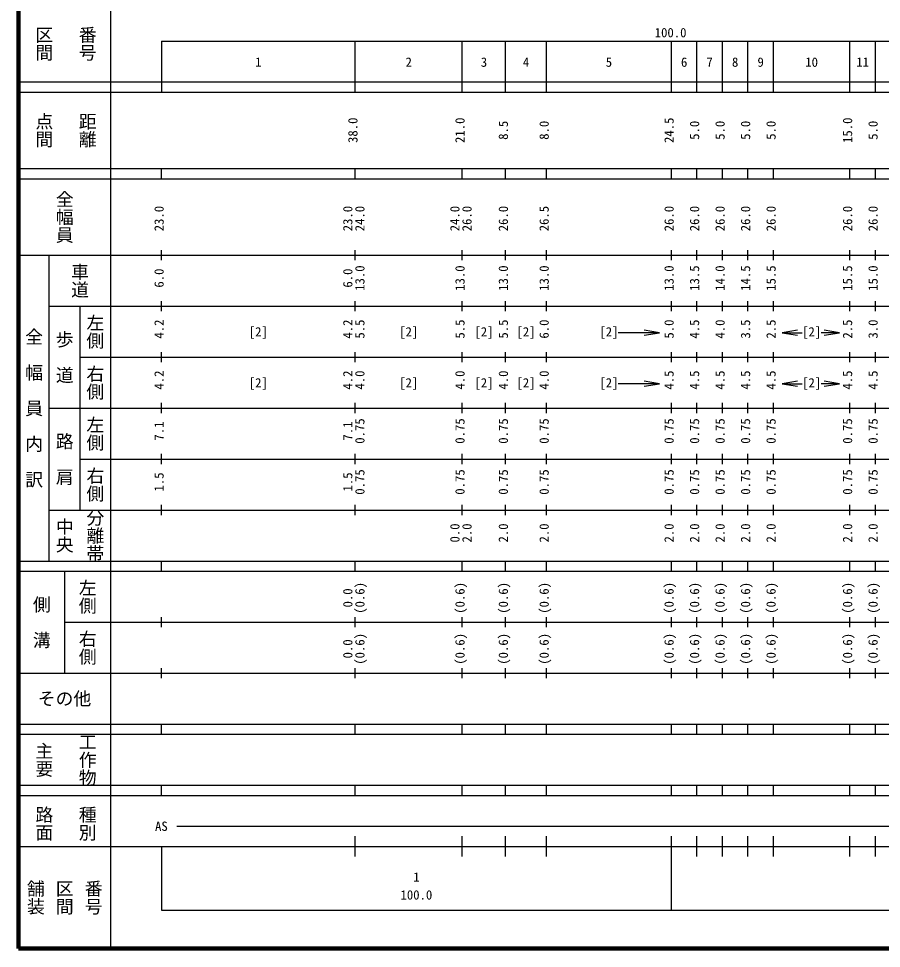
# Model space of a CAD drawing. Units: millimetres on the paper, enlarged 1000 times. Extents: x 40000 to 680000, y 20000 to 380000.
# Drawn here: x 40000 to 209177, y 20000 to 202409 of the extents above; entities that cross this region are included whole.
import ezdxf
from ezdxf.enums import TextEntityAlignment as Align

# ---------------------------------------------------------------- set-up
doc = ezdxf.new("R2010")
doc.units = ezdxf.units.MM
doc.header["$LTSCALE"] = 1000
doc.layers.add('M-TTL', color=2, linetype='Continuous', lineweight=140)
doc.layers.add('M-TTL-BAND', color=7, linetype='Continuous', lineweight=25)
doc.styles.add('@ＭＳ ゴシック', font='')
doc.styles.add('ＭＳ ゴシック', font='')
doc.styles.get('@ＭＳ ゴシック').set_extended_font_data('@MS Gothic')
doc.styles.get('ＭＳ ゴシック').set_extended_font_data('MS Gothic')

# ---------------------------------------------------------------- blocks, each defined once
blk = doc.blocks.new('open_arrow')
at = {"color": 0, "linetype": 'Continuous', "lineweight": -2}
blk.add_lwpolyline([(7.5, 1.25), (0, 0), (7.5, -1.25)], dxfattribs=at)

msp = doc.modelspace()

# ---------------------------------------------------------------- linework, layer by layer
at = {"layer": 'M-TTL'}
for p, q in [((40000, 380000), (40000, 20000)), ((40000, 20000), (680000, 20000))]:
    msp.add_line(p, q, dxfattribs=at)
at = {"layer": 'M-TTL-BAND'}
for p, q in [((58000, 370000), (58000, 20000)), ((68000, 198000), (579000, 198000)), ((68000, 198000), (68000, 188000)), ((106000, 188000), (106000, 198000)), ((127000, 188000), (127000, 198000)), ((135500, 188000), (135500, 198000)), ((143500, 188000), (143500, 198000)), ((168000, 188000), (168000, 198000)), ((173000, 188000), (173000, 198000)), ((178000, 188000), (178000, 198000)), ((183000, 188000), (183000, 198000)), ((188000, 188000), (188000, 198000)), ((203000, 188000), (203000, 198000)), ((208000, 188000), (208000, 198000)), ((40000, 190000), (579000, 190000)), ((40000, 188000), (579000, 188000)), ((40000, 173000), (579000, 173000)), ((68000, 171000), (68000, 173000)), ((106000, 171000), (106000, 173000)), ((127000, 171000), (127000, 173000)), ((135500, 171000), (135500, 173000)), ((143500, 171000), (143500, 173000)), ((168000, 171000), (168000, 173000)), ((173000, 171000), (173000, 173000)), ((178000, 171000), (178000, 173000)), ((183000, 171000), (183000, 173000)), ((188000, 171000), (188000, 173000)), ((203000, 171000), (203000, 173000)), ((208000, 171000), (208000, 173000)), ((40000, 171000), (579000, 171000)), ((68000, 155000), (68000, 157000)), ((106000, 155000), (106000, 157000)), ((127000, 155000), (127000, 157000)), ((135500, 155000), (135500, 157000)), ((143500, 155000), (143500, 157000)), ((168000, 155000), (168000, 157000)), ((173000, 155000), (173000, 157000)), ((178000, 155000), (178000, 157000)), ((183000, 155000), (183000, 157000)), ((188000, 155000), (188000, 157000)), ((203000, 155000), (203000, 157000)), ((208000, 155000), (208000, 157000)), ((40000, 156000), (579000, 156000)), ((46000, 96000), (46000, 156000)), ((46000, 146000), (579000, 146000)), ((52000, 146000), (52000, 106000)), ((68000, 145000), (68000, 147000)), ((106000, 145000), (106000, 147000)), ((127000, 145000), (127000, 147000)), ((135500, 145000), (135500, 147000)), ((143500, 145000), (143500, 147000)), ((168000, 145000), (168000, 147000)), ((173000, 145000), (173000, 147000)), ((178000, 145000), (178000, 147000)), ((183000, 145000), (183000, 147000)), ((188000, 145000), (188000, 147000)), ((203000, 145000), (203000, 147000)), ((208000, 145000), (208000, 147000)), ((165646, 140776), (157546, 140776)), ((189726, 140776), (193637, 140776)), ((200969, 140776), (197338, 140776)), ((68000, 135000), (68000, 137000)), ((106000, 135000), (106000, 137000)), ((127000, 135000), (127000, 137000)), ((135500, 135000), (135500, 137000)), ((143500, 135000), (143500, 137000)), ((168000, 135000), (168000, 137000)), ((173000, 135000), (173000, 137000)), ((178000, 135000), (178000, 137000)), ((183000, 135000), (183000, 137000)), ((188000, 135000), (188000, 137000)), ((203000, 135000), (203000, 137000)), ((208000, 135000), (208000, 137000)), ((52000, 136000), (579000, 136000)), ((165646, 130776), (157546, 130776)), ((189726, 130776), (193637, 130776)), ((200969, 130776), (197338, 130776)), ((46000, 126000), (579000, 126000)), ((68000, 125000), (68000, 127000)), ((106000, 125000), (106000, 127000)), ((127000, 125000), (127000, 127000)), ((135500, 125000), (135500, 127000)), ((143500, 125000), (143500, 127000)), ((168000, 125000), (168000, 127000)), ((173000, 125000), (173000, 127000)), ((178000, 125000), (178000, 127000)), ((183000, 125000), (183000, 127000)), ((188000, 125000), (188000, 127000)), ((203000, 125000), (203000, 127000)), ((208000, 125000), (208000, 127000)), ((68000, 115000), (68000, 117000)), ((106000, 115000), (106000, 117000)), ((127000, 115000), (127000, 117000)), ((135500, 115000), (135500, 117000)), ((143500, 115000), (143500, 117000)), ((168000, 115000), (168000, 117000)), ((173000, 115000), (173000, 117000)), ((178000, 115000), (178000, 117000)), ((183000, 115000), (183000, 117000)), ((188000, 115000), (188000, 117000)), ((203000, 115000), (203000, 117000)), ((208000, 115000), (208000, 117000)), ((52000, 116000), (579000, 116000)), ((46000, 106000), (579000, 106000)), ((68000, 105000), (68000, 107000)), ((106000, 105000), (106000, 107000)), ((127000, 105000), (127000, 107000)), ((135500, 105000), (135500, 107000)), ((143500, 105000), (143500, 107000)), ((168000, 105000), (168000, 107000)), ((173000, 105000), (173000, 107000)), ((178000, 105000), (178000, 107000)), ((183000, 105000), (183000, 107000)), ((188000, 105000), (188000, 107000)), ((203000, 105000), (203000, 107000)), ((208000, 105000), (208000, 107000)), ((40000, 96000), (579000, 96000)), ((68000, 94000), (68000, 96000)), ((106000, 94000), (106000, 96000)), ((127000, 94000), (127000, 96000)), ((135500, 94000), (135500, 96000)), ((143500, 94000), (143500, 96000)), ((168000, 94000), (168000, 96000)), ((173000, 94000), (173000, 96000)), ((178000, 94000), (178000, 96000)), ((183000, 94000), (183000, 96000)), ((188000, 94000), (188000, 96000)), ((203000, 94000), (203000, 96000)), ((208000, 94000), (208000, 96000)), ((40000, 94000), (579000, 94000)), ((49000, 94000), (49000, 74000)), ((49000, 84000), (579000, 84000)), ((68000, 83000), (68000, 85000)), ((106000, 83000), (106000, 85000)), ((127000, 83000), (127000, 85000)), ((135500, 83000), (135500, 85000)), ((143500, 83000), (143500, 85000)), ((168000, 83000), (168000, 85000)), ((173000, 83000), (173000, 85000)), ((178000, 83000), (178000, 85000)), ((183000, 83000), (183000, 85000)), ((188000, 83000), (188000, 85000)), ((203000, 83000), (203000, 85000)), ((208000, 83000), (208000, 85000)), ((68000, 73000), (68000, 75000)), ((106000, 73000), (106000, 75000)), ((127000, 73000), (127000, 75000)), ((135500, 73000), (135500, 75000)), ((143500, 73000), (143500, 75000)), ((168000, 73000), (168000, 75000)), ((173000, 73000), (173000, 75000)), ((178000, 73000), (178000, 75000)), ((183000, 73000), (183000, 75000)), ((188000, 73000), (188000, 75000)), ((203000, 73000), (203000, 75000)), ((208000, 73000), (208000, 75000)), ((40000, 74000), (579000, 74000)), ((40000, 64000), (579000, 64000)), ((68000, 62000), (68000, 64000)), ((106000, 62000), (106000, 64000)), ((127000, 62000), (127000, 64000)), ((135500, 62000), (135500, 64000)), ((143500, 62000), (143500, 64000)), ((168000, 62000), (168000, 64000)), ((173000, 62000), (173000, 64000)), ((178000, 62000), (178000, 64000)), ((183000, 62000), (183000, 64000)), ((188000, 62000), (188000, 64000)), ((203000, 62000), (203000, 64000)), ((208000, 62000), (208000, 64000)), ((40000, 62000), (579000, 62000)), ((40000, 52000), (579000, 52000)), ((68000, 50000), (68000, 52000)), ((106000, 50000), (106000, 52000)), ((127000, 50000), (127000, 52000)), ((135500, 50000), (135500, 52000)), ((143500, 50000), (143500, 52000)), ((168000, 50000), (168000, 52000)), ((173000, 50000), (173000, 52000)), ((178000, 50000), (178000, 52000)), ((183000, 50000), (183000, 52000)), ((188000, 50000), (188000, 52000)), ((203000, 50000), (203000, 52000)), ((208000, 50000), (208000, 52000)), ((40000, 50000), (579000, 50000)), ((71000, 44000), (445000, 44000)), ((106000, 38000), (106000, 42000)), ((127000, 38000), (127000, 42000)), ((135500, 38000), (135500, 42000)), ((143500, 38000), (143500, 42000)), ((168000, 27500), (168000, 42000)), ((173000, 38000), (173000, 42000)), ((178000, 38000), (178000, 42000)), ((183000, 38000), (183000, 42000)), ((188000, 38000), (188000, 42000)), ((203000, 38000), (203000, 42000)), ((208000, 38000), (208000, 42000)), ((40000, 40000), (579000, 40000)), ((68000, 40000), (68000, 27500)), ((68000, 27500), (579000, 27500))]:
    msp.add_line(p, q, dxfattribs=at)

# ---------------------------------------------------------------- block references
at = {"layer": 'M-TTL-BAND', "xscale": 400, "yscale": 400, "rotation": 180}
for p in [(165646, 140776), (200969, 140776), (165646, 130776), (200969, 130776)]:
    msp.add_blockref('open_arrow', p, dxfattribs=at)
at = {"layer": 'M-TTL-BAND', "xscale": 400, "yscale": 400}
for p in [(189726, 140776), (189726, 130776)]:
    msp.add_blockref('open_arrow', p, dxfattribs=at)

# ---------------------------------------------------------------- texts
at = {"layer": 'M-TTL-BAND', "style": '@ＭＳ ゴシック'}
for s, p in [('番号', (53500, 197500)), ('区間', (45000, 197500)), ('点間', (45000, 180500)), ('距離', (53500, 180500)), ('全幅員', (49000, 163500)), ('車道', (52000, 151000)), ('左側', (55000, 141000)), ('全\u3000幅\u3000員\u3000内\u3000訳', (43000, 126000)), ('歩\u3000道', (49000, 136000)), ('右側', (55000, 131000)), ('左側', (55000, 121000)), ('路\u3000肩', (49000, 116000)), ('右側', (55000, 111000)), ('分離帯', (55000, 101000)), ('中央', (49000, 101000)), ('左側', (53500, 89000)), ('側\u3000溝', (44500, 84000)), ('右側', (53500, 79000)), ('主要', (45000, 57000)), ('工作物', (53500, 57000)), ('路面', (45000, 44500)), ('種別', (53500, 44500)), ('舗装', (43333, 30000)), ('区間', (49000, 30000)), ('番号', (54667, 30000))]:
    msp.add_text(s, height=2566, rotation=270, dxfattribs=at).set_placement(p, align=Align.MIDDLE_CENTER)
at = {"layer": 'M-TTL-BAND', "style": 'ＭＳ ゴシック'}
for s, p in [('100.0', (167844, 198195)), ('1', (87000, 192405)), ('2', (116500, 192405)), ('3', (131250, 192405)), ('4', (139500, 192405)), ('5', (155750, 192405)), ('6', (170500, 192405)), ('7', (175500, 192405)), ('8', (180500, 192405)), ('9', (185500, 192405)), ('10', (195500, 192405)), ('11', (205500, 192405)), ('[2]', (87000, 139500)), ('[2]', (116500, 139500)), ('[2]', (131250, 139500)), ('[2]', (139500, 139500)), ('[2]', (155750, 139500)), ('[2]', (195500, 139500)), ('[2]', (87000, 129500)), ('[2]', (116500, 129500)), ('[2]', (131250, 129500)), ('[2]', (139500, 129500)), ('[2]', (155750, 129500)), ('[2]', (195500, 129500)), ('AS', (68000, 42500)), ('1', (118000, 32523)), ('100.0', (118000, 29033))]:
    msp.add_text(s, height=1833, dxfattribs=at).set_placement(p, align=Align.BOTTOM_CENTER)
for s, p in [('38.0', (107000, 180500)), ('21.0', (128000, 180500)), ('24.5', (169000, 180500)), ('15.0', (204000, 180500)), ('8.5', (136500, 180500)), ('8.0', (144500, 180500)), ('5.0', (174000, 180500)), ('5.0', (179000, 180500)), ('5.0', (184000, 180500)), ('5.0', (189000, 180500)), ('5.0', (209000, 180500)), ('23.0', (69000, 163174)), ('23.0', (106000, 163174)), ('24.0', (108370, 163174)), ('24.0', (127000, 163174)), ('26.0', (129370, 163174)), ('26.0', (136500, 163174)), ('26.5', (144500, 163174)), ('26.0', (169000, 163174)), ('26.0', (174000, 163174)), ('26.0', (179000, 163174)), ('26.0', (184000, 163174)), ('26.0', (189000, 163174)), ('26.0', (204000, 163174)), ('26.0', (209000, 163174)), ('6.0', (69000, 151500)), ('6.0', (106000, 151500)), ('13.0', (108370, 151500)), ('13.0', (128000, 151500)), ('13.0', (136500, 151500)), ('13.0', (144500, 151500)), ('13.0', (169000, 151500)), ('13.5', (174000, 151500)), ('14.0', (179000, 151500)), ('14.5', (184000, 151500)), ('15.5', (189000, 151500)), ('15.5', (204000, 151500)), ('15.0', (209000, 151500)), ('4.2', (69000, 141500)), ('4.2', (106000, 141500)), ('5.5', (108370, 141500)), ('5.5', (128000, 141500)), ('5.5', (136500, 141500)), ('6.0', (144500, 141500)), ('5.0', (169000, 141500)), ('4.5', (174000, 141500)), ('4.0', (179000, 141500)), ('3.5', (184000, 141500)), ('2.5', (189000, 141500)), ('2.5', (204000, 141500)), ('3.0', (209000, 141500)), ('4.2', (69000, 131500)), ('4.2', (106000, 131500)), ('4.0', (108370, 131500)), ('4.0', (128000, 131500)), ('4.0', (136500, 131500)), ('4.0', (144500, 131500)), ('4.5', (169000, 131500)), ('4.5', (174000, 131500)), ('4.5', (179000, 131500)), ('4.5', (184000, 131500)), ('4.5', (189000, 131500)), ('4.5', (204000, 131500)), ('4.5', (209000, 131500)), ('7.1', (69000, 121500)), ('7.1', (106000, 121500)), ('0.75', (108370, 121500)), ('0.75', (128000, 121500)), ('0.75', (136500, 121500)), ('0.75', (144500, 121500)), ('0.75', (169000, 121500)), ('0.75', (174000, 121500)), ('0.75', (179000, 121500)), ('0.75', (184000, 121500)), ('0.75', (189000, 121500)), ('0.75', (204000, 121500)), ('0.75', (209000, 121500)), ('1.5', (69000, 111500)), ('1.5', (106000, 111500)), ('0.75', (108370, 111500)), ('0.75', (128000, 111500)), ('0.75', (136500, 111500)), ('0.75', (144500, 111500)), ('0.75', (169000, 111500)), ('0.75', (174000, 111500)), ('0.75', (179000, 111500)), ('0.75', (184000, 111500)), ('0.75', (189000, 111500)), ('0.75', (204000, 111500)), ('0.75', (209000, 111500)), ('0.0', (127000, 101500)), ('2.0', (129370, 101500)), ('2.0', (136500, 101500)), ('2.0', (144500, 101500)), ('2.0', (169000, 101500)), ('2.0', (174000, 101500)), ('2.0', (179000, 101500)), ('2.0', (184000, 101500)), ('2.0', (189000, 101500)), ('2.0', (204000, 101500)), ('2.0', (209000, 101500)), ('(0.6)', (108370, 88764)), ('(0.6)', (128000, 88764)), ('(0.6)', (136500, 88764)), ('(0.6)', (144500, 88764)), ('(0.6)', (169000, 88764)), ('(0.6)', (174000, 88764)), ('(0.6)', (179000, 88764)), ('(0.6)', (184000, 88764)), ('(0.6)', (189000, 88764)), ('(0.6)', (204000, 88764)), ('(0.6)', (209000, 88764)), ('0.0', (106000, 88764)), ('0.0', (106000, 78764)), ('(0.6)', (108370, 78764)), ('(0.6)', (128000, 78764)), ('(0.6)', (136500, 78764)), ('(0.6)', (144500, 78764)), ('(0.6)', (169000, 78764)), ('(0.6)', (174000, 78764)), ('(0.6)', (179000, 78764)), ('(0.6)', (184000, 78764)), ('(0.6)', (189000, 78764)), ('(0.6)', (204000, 78764)), ('(0.6)', (209000, 78764))]:
    msp.add_text(s, height=1833, rotation=90, dxfattribs=at).set_placement(p, align=Align.BOTTOM_CENTER)
msp.add_text('その他', height=2566, dxfattribs=at).set_placement((49000, 69000), align=Align.MIDDLE_CENTER)

doc.saveas('drawing.dxf')
